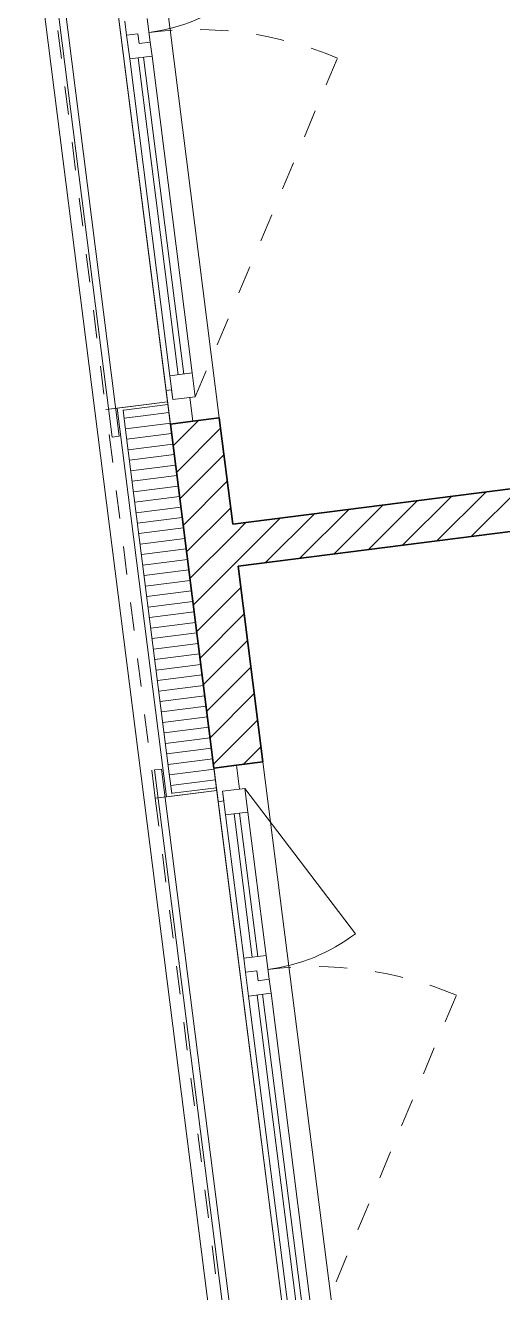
# Model space of a CAD drawing. Header units: metres. Extents: x 2713679.5 to 2713747.3, y 1226017.1 to 1226104.2.
# Drawn here: x 2713685.399 to 2713687.092, y 1226069.37 to 1226073.865 of the extents above; entities that cross this region are included whole.
import ezdxf

# ---------------------------------------------------------------- set-up
doc = ezdxf.new("R2010")
doc.units = ezdxf.units.M
doc.header["$MEASUREMENT"] = 0
doc.linetypes.add('Strich 2_1mm', pattern=[0.15, 0.1, -0.05])
doc.layers.add('plangrafiken', color=251, linetype='Continuous')
doc.layers.add('waende_stuetzen', color=250, linetype='Continuous')

msp = doc.modelspace()

# ---------------------------------------------------------------- linework, layer by layer
at = {"layer": 'plangrafiken', "color": 7, "linetype": 'Continuous', "lineweight": 13}
for p, q in [((2713685.4368, 1226074.5374), (2713685.7075, 1226072.4045)), ((2713685.7323, 1226072.4076), (2713685.4616, 1226074.5405)), ((2713685.7323, 1226072.4076), (2713685.7075, 1226072.4045)), ((2713685.8821, 1226071.2271), (2713685.8573, 1226071.2239)), ((2713685.8573, 1226071.2239), (2713686.1292, 1226069.0811)), ((2713686.154, 1226069.0843), (2713685.8821, 1226071.2271))]:
    msp.add_line(p, q, dxfattribs=at)
at = {"layer": 'waende_stuetzen', "color": 7, "linetype": 'Continuous', "lineweight": 13}
for p, q in [((2713686.0869, 1226072.4728), (2713685.82, 1226074.5759)), ((2713685.6571, 1226074.4696), (2713685.9032, 1226072.5301)), ((2713685.3992, 1226074.4368), (2713685.6453, 1226072.4974)), ((2713685.6615, 1226074.4348), (2713685.8982, 1226072.5698)), ((2713685.7521, 1226073.8793), (2713685.7584, 1226073.8297)), ((2713685.8422, 1226073.8051), (2713685.8315, 1226073.8894)), ((2713685.7981, 1226073.8348), (2713685.7584, 1226073.8297)), ((2713685.7584, 1226073.8297), (2713685.7691, 1226073.7454)), ((2713685.7981, 1226073.8348), (2713685.8025, 1226073.8)), ((2713685.8025, 1226073.8), (2713685.8422, 1226073.8051)), ((2713685.8485, 1226073.7555), (2713685.8422, 1226073.8051)), ((2713685.7691, 1226073.7454), (2713685.8485, 1226073.7555)), ((2713685.7691, 1226073.7454), (2713685.9117, 1226072.6219)), ((2713685.7989, 1226073.7492), (2713685.9415, 1226072.6257)), ((2713685.9613, 1226072.6282), (2713685.8187, 1226073.7517)), ((2713685.9911, 1226072.632), (2713685.8485, 1226073.7555)), ((2713685.9911, 1226072.632), (2713685.9117, 1226072.6219)), ((2713685.9117, 1226072.6219), (2713685.9224, 1226072.5376)), ((2713686.0018, 1226072.5477), (2713685.9911, 1226072.632)), ((2713685.918, 1226072.5723), (2713685.8982, 1226072.5698)), ((2713685.8982, 1226072.5698), (2713685.9133, 1226072.4508)), ((2713685.9224, 1226072.5376), (2713685.918, 1226072.5723)), ((2713686.0782, 1226071.1512), (2713685.9032, 1226072.5301)), ((2713685.9224, 1226072.5376), (2713686.0018, 1226072.5477)), ((2713685.9819, 1226072.5451), (2713685.9224, 1226072.5376)), ((2713685.9926, 1226072.4608), (2713685.9819, 1226072.5451)), ((2713685.8203, 1226071.1184), (2713685.6453, 1226072.4974)), ((2713686.5086, 1226069.1494), (2713686.2417, 1226071.2526)), ((2713686.0681, 1226071.2305), (2713686.0832, 1226071.1115)), ((2713686.1582, 1226071.1563), (2713686.1475, 1226071.2406)), ((2713685.8203, 1226071.1184), (2713686.067, 1226069.174)), ((2713686.0782, 1226071.1512), (2713686.325, 1226069.2068)), ((2713686.178, 1226071.1588), (2713686.0987, 1226071.1487)), ((2713686.0987, 1226071.1487), (2713686.1582, 1226071.1563)), ((2713686.1031, 1226071.114), (2713686.0987, 1226071.1487)), ((2713686.0987, 1226071.1487), (2713686.1094, 1226071.0644)), ((2713686.1887, 1226071.0745), (2713686.178, 1226071.1588)), ((2713686.178, 1226071.1588), (2713686.5698, 1226070.6433)), ((2713686.0832, 1226071.1115), (2713686.1031, 1226071.114)), ((2713686.0832, 1226071.1115), (2713686.3199, 1226069.2465)), ((2713686.1094, 1226071.0644), (2713686.1887, 1226071.0745)), ((2713686.2235, 1226070.5623), (2713686.159, 1226071.0707)), ((2713686.2533, 1226070.5661), (2713686.1887, 1226071.0745)), ((2713686.1094, 1226071.0644), (2713686.1739, 1226070.556)), ((2713686.1391, 1226071.0682), (2713686.2037, 1226070.5598)), ((2713686.2533, 1226070.5661), (2713686.1739, 1226070.556)), ((2713686.1739, 1226070.556), (2713686.1802, 1226070.5064)), ((2713686.264, 1226070.4817), (2713686.2533, 1226070.5661)), ((2713686.2199, 1226070.5114), (2713686.1802, 1226070.5064)), ((2713686.1802, 1226070.5064), (2713686.1909, 1226070.4221)), ((2713686.2243, 1226070.4767), (2713686.2199, 1226070.5114)), ((2713686.264, 1226070.4817), (2713686.2243, 1226070.4767)), ((2713686.2703, 1226070.4321), (2713686.264, 1226070.4817)), ((2713686.1909, 1226070.4221), (2713686.2703, 1226070.4321)), ((2713686.1909, 1226070.4221), (2713686.3335, 1226069.2986)), ((2713686.2207, 1226070.4258), (2713686.3632, 1226069.3024)), ((2713686.3831, 1226069.3049), (2713686.2405, 1226070.4284)), ((2713686.4128, 1226069.3086), (2713686.2703, 1226070.4321))]:
    msp.add_line(p, q, dxfattribs=at)
at = {"layer": 'waende_stuetzen', "color": 7, "linetype": 'Strich 2_1mm', "lineweight": 13}
for p, q in [((2713685.4388, 1226074.4419), (2713685.685, 1226072.5024)), ((2713686.0018, 1226072.5477), (2713686.5058, 1226073.7487)), ((2713685.86, 1226071.1235), (2713685.685, 1226072.5024)), ((2713685.86, 1226071.1235), (2713686.1067, 1226069.1791)), ((2713686.4235, 1226069.2243), (2713686.9276, 1226070.4253))]:
    msp.add_line(p, q, dxfattribs=at)
at = {"layer": 'waende_stuetzen', "color": 7, "linetype": 'Continuous', "lineweight": 35}
for p, q in [((2713689.7855, 1226072.5591), (2713686.1347, 1226072.0958)), ((2713685.9926, 1226072.4608), (2713686.0869, 1226072.4728)), ((2713686.1347, 1226072.0958), (2713686.0869, 1226072.4728)), ((2713685.9133, 1226072.4508), (2713685.9926, 1226072.4608)), ((2713686.0681, 1226071.2305), (2713685.9133, 1226072.4508)), ((2713686.1536, 1226071.947), (2713689.9531, 1226072.4292)), ((2713686.2417, 1226071.2526), (2713686.1536, 1226071.947)), ((2713686.1475, 1226071.2406), (2713686.2417, 1226071.2526)), ((2713686.0681, 1226071.2305), (2713686.1475, 1226071.2406))]:
    msp.add_line(p, q, dxfattribs=at)
at = {"layer": 'waende_stuetzen', "color": 7, "linetype": 'Continuous', "lineweight": 18}
for p, q in [((2713685.7048, 1226072.5049), (2713685.9032, 1226072.5301)), ((2713685.7246, 1226072.5075), (2713685.7445, 1226072.51)), ((2713685.9032, 1226072.5301), (2713685.7445, 1226072.51)), ((2713685.9045, 1226072.5202), (2713685.7482, 1226072.5004)), ((2713685.9032, 1226072.5301), (2713685.9133, 1226072.4508)), ((2713685.9032, 1226072.5301), (2713685.9045, 1226072.5202)), ((2713685.9045, 1226072.5202), (2713685.9133, 1226072.4508)), ((2713685.685, 1226072.5024), (2713685.7048, 1226072.5049)), ((2713685.7246, 1226072.5075), (2713685.8996, 1226071.1285)), ((2713685.7482, 1226072.5004), (2713685.7457, 1226072.5001)), ((2713685.7457, 1226072.5001), (2713685.7546, 1226072.4306)), ((2713685.7546, 1226072.4306), (2713685.9094, 1226071.2104)), ((2713685.9094, 1226071.2104), (2713685.9182, 1226071.141)), ((2713686.0782, 1226071.1512), (2713686.0681, 1226071.2305)), ((2713686.0769, 1226071.1611), (2713686.0681, 1226071.2305)), ((2713685.9207, 1226071.1413), (2713686.0769, 1226071.1611)), ((2713686.0782, 1226071.1512), (2713686.0769, 1226071.1611)), ((2713685.86, 1226071.1235), (2713685.8798, 1226071.126)), ((2713685.8798, 1226071.126), (2713686.0782, 1226071.1512)), ((2713685.8996, 1226071.1285), (2713685.9195, 1226071.131)), ((2713685.9207, 1226071.1413), (2713685.9182, 1226071.141)), ((2713685.9195, 1226071.131), (2713686.0782, 1226071.1512))]:
    msp.add_line(p, q, dxfattribs=at)
at = {"layer": 'waende_stuetzen', "color": 18, "linetype": 'Continuous', "lineweight": 0, "true_color": 0x000000}
for p, q in [((2713685.7494, 1226072.4712), (2713685.8168, 1226072.4798)), ((2713685.8168, 1226072.4798), (2713685.9081, 1226072.4914)), ((2713685.7541, 1226072.434), (2713685.9052, 1226072.4532)), ((2713685.9052, 1226072.4532), (2713685.9129, 1226072.4542)), ((2713685.9231, 1226072.3737), (2713686.0128, 1226072.4634)), ((2713685.935, 1226072.2795), (2713686.0915, 1226072.4361)), ((2713685.7588, 1226072.3968), (2713685.9176, 1226072.417)), ((2713685.7636, 1226072.3596), (2713685.9223, 1226072.3798)), ((2713685.7683, 1226072.3224), (2713685.927, 1226072.3426)), ((2713685.947, 1226072.1854), (2713686.1035, 1226072.342)), ((2713685.773, 1226072.2852), (2713685.9317, 1226072.3054)), ((2713685.7777, 1226072.248), (2713685.9365, 1226072.2682)), ((2713685.9589, 1226072.0913), (2713686.1154, 1226072.2478)), ((2713685.7825, 1226072.2108), (2713685.9412, 1226072.231)), ((2713686.7372, 1226072.0211), (2713686.9104, 1226072.1942)), ((2713686.8587, 1226072.0365), (2713687.0319, 1226072.2097)), ((2713686.9802, 1226072.0519), (2713687.1533, 1226072.2251)), ((2713685.7872, 1226072.1736), (2713685.9459, 1226072.1937)), ((2713685.7919, 1226072.1364), (2713685.9506, 1226072.1565)), ((2713685.9708, 1226071.9972), (2713686.1274, 1226072.1537)), ((2713686.4942, 1226071.9902), (2713686.6674, 1226072.1634)), ((2713686.6157, 1226072.0056), (2713686.7889, 1226072.1788)), ((2713685.7966, 1226072.0992), (2713685.9553, 1226072.1193)), ((2713686.1513, 1226071.9655), (2713686.303, 1226072.1172)), ((2713686.2513, 1226071.9594), (2713686.4244, 1226072.1326)), ((2713686.3727, 1226071.9748), (2713686.5459, 1226072.148)), ((2713685.8013, 1226072.062), (2713685.9601, 1226072.0821)), ((2713685.9828, 1226071.9031), (2713686.1393, 1226072.0596)), ((2713686.1393, 1226072.0596), (2713686.1815, 1226072.1017)), ((2713685.8061, 1226072.0248), (2713685.9648, 1226072.0449)), ((2713685.8108, 1226071.9876), (2713685.9695, 1226072.0077)), ((2713685.8155, 1226071.9504), (2713685.9742, 1226071.9705)), ((2713685.8202, 1226071.9132), (2713685.9789, 1226071.9333)), ((2713685.9947, 1226071.8089), (2713686.1513, 1226071.9655)), ((2713685.8249, 1226071.876), (2713685.9837, 1226071.8961)), ((2713685.8297, 1226071.8388), (2713685.9884, 1226071.8589)), ((2713686.0067, 1226071.7148), (2713686.1632, 1226071.8714)), ((2713685.8344, 1226071.8016), (2713685.9931, 1226071.8217)), ((2713685.8391, 1226071.7644), (2713685.9978, 1226071.7845)), ((2713685.8438, 1226071.7272), (2713686.0026, 1226071.7473)), ((2713686.0186, 1226071.6207), (2713686.1752, 1226071.7772)), ((2713685.8485, 1226071.69), (2713686.0073, 1226071.7101)), ((2713685.8533, 1226071.6528), (2713686.012, 1226071.6729)), ((2713686.0306, 1226071.5266), (2713686.1871, 1226071.6831)), ((2713685.858, 1226071.6156), (2713686.0167, 1226071.6357)), ((2713685.8627, 1226071.5784), (2713686.0214, 1226071.5985)), ((2713686.0425, 1226071.4324), (2713686.1991, 1226071.589)), ((2713685.8674, 1226071.5412), (2713686.0262, 1226071.5613)), ((2713685.8722, 1226071.504), (2713686.0309, 1226071.5241)), ((2713685.8769, 1226071.4668), (2713686.0356, 1226071.4869)), ((2713686.0545, 1226071.3383), (2713686.211, 1226071.4949)), ((2713685.8816, 1226071.4296), (2713686.0403, 1226071.4497)), ((2713685.8863, 1226071.3924), (2713686.045, 1226071.4125)), ((2713686.0664, 1226071.2442), (2713686.2229, 1226071.4007)), ((2713685.891, 1226071.3552), (2713686.0498, 1226071.3753)), ((2713685.8958, 1226071.318), (2713686.0545, 1226071.3381)), ((2713685.9005, 1226071.2808), (2713686.0592, 1226071.3009)), ((2713686.172, 1226071.2437), (2713686.2349, 1226071.3066)), ((2713685.9052, 1226071.2436), (2713686.0639, 1226071.2637)), ((2713685.9099, 1226071.2064), (2713686.0596, 1226071.2254)), ((2713686.0596, 1226071.2254), (2713686.0686, 1226071.2265)), ((2713685.9146, 1226071.1692), (2713685.9806, 1226071.1775)), ((2713685.9806, 1226071.1775), (2713686.0734, 1226071.1893))]:
    msp.add_line(p, q, dxfattribs=at)
at = {"layer": 'waende_stuetzen', "color": 7, "linetype": 'Continuous', "lineweight": 13}
for centre in [(2713685.7563, 1226074.4822), (2713686.178, 1226071.1588)]:
    msp.add_arc(centre, 0.6475, 277.2326, 307.2326, dxfattribs=at)
at = {"layer": 'waende_stuetzen', "color": 7, "linetype": 'Strich 2_1mm', "lineweight": 13}
for centre in [(2713686.0018, 1226072.5477), (2713686.4235, 1226069.2243)]:
    msp.add_arc(centre, 1.3025, 67.2326, 97.2326, dxfattribs=at)

doc.saveas('drawing.dxf')
